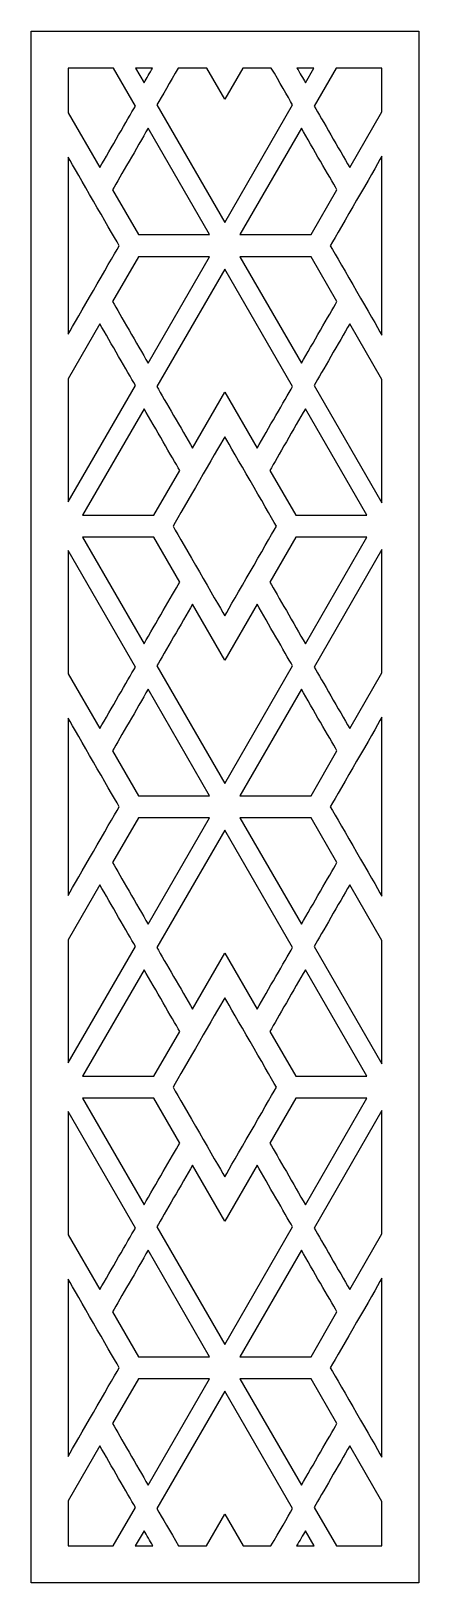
# Model space of a CAD drawing. Header units: millimetres. Extents: x -31 to 31, y -125 to 125.
import ezdxf

# ---------------------------------------------------------------- set-up
doc = ezdxf.new("R2010")
doc.units = ezdxf.units.MM
doc.header["$MEASUREMENT"] = 0
doc.layers.add('layer 1', color=7, linetype='Continuous')

msp = doc.modelspace()

# ---------------------------------------------------------------- linework, layer by layer
at = {"layer": 'layer 1', "color": 250}
for points, knots in [([(-31.2209, 125.1162), (-31.2209, 125.1162), (-31.2209, -124.8834), (-31.2209, -124.8834), (-31.2209, -124.8834), (-31.2209, -124.8834), (31.2808, -124.8834), (31.2808, -124.8834), (31.2808, -124.8834), (31.2808, -124.8834), (31.2808, 125.1162), (31.2808, 125.1162), (31.2808, 125.1162), (31.2808, 125.1162), (-31.2209, 125.1162), (-31.2209, 125.1162)], [0, 0, 0, 0, 0.2, 0.2, 0.2, 0.2, 0.4, 0.4, 0.4, 0.4, 0.6, 0.6, 0.6, 0.6, 1, 1, 1, 1]), ([(-25.2624, 119.1577), (-25.2624, 119.1577), (-17.9494, 119.1577), (-17.9494, 119.1577), (-17.9494, 119.1577), (-17.9494, 119.1577), (-14.4144, 113.037), (-14.4144, 113.037), (-14.4144, 113.037), (-15.7092, 110.7934), (-18.3796, 106.1685), (-20.1506, 103.1099), (-20.1506, 103.1099), (-20.1506, 103.1099), (-25.2624, 111.9575), (-25.2624, 111.9575), (-25.2624, 111.9575), (-25.2624, 111.9575), (-25.2624, 119.1577), (-25.2624, 119.1577)], [0, 0, 0, 0, 0.16666667, 0.16666667, 0.16666667, 0.16666667, 0.33333333, 0.33333333, 0.33333333, 0.33333333, 0.5, 0.5, 0.5, 0.5, 0.66666667, 0.66666667, 0.66666667, 0.66666667, 1, 1, 1, 1]), ([(-11.6381, 119.1577), (-12.1214, 118.3217), (-12.5872, 117.5173), (-13.0033, 116.7977), (-13.0033, 116.7977), (-13.0033, 116.7977), (-14.3651, 119.1577), (-14.3651, 119.1577), (-14.3651, 119.1577), (-14.3651, 119.1577), (-11.6381, 119.1577), (-11.6381, 119.1577)], [0, 0, 0, 0, 0.25, 0.25, 0.25, 0.25, 0.5, 0.5, 0.5, 0.5, 1, 1, 1, 1]), ([(-7.5106, 119.1577), (-7.5106, 119.1577), (-2.9034, 119.1577), (-2.9034, 119.1577), (-2.9034, 119.1577), (-2.9034, 119.1577), (-0.0106, 114.1483), (-0.0106, 114.1483), (-0.0106, 114.1483), (-0.0106, 114.1483), (2.8857, 119.1577), (2.8857, 119.1577), (2.8857, 119.1577), (2.8857, 119.1577), (7.493, 119.1577), (7.493, 119.1577), (7.493, 119.1577), (8.8018, 116.8894), (10.1247, 114.6034), (10.922, 113.2205), (10.922, 113.2205), (10.922, 113.2205), (-0.0106, 94.2904), (-0.0106, 94.2904), (-0.0106, 94.2904), (-0.0106, 94.2904), (-10.9397, 113.2205), (-10.9397, 113.2205), (-10.9397, 113.2205), (-10.1424, 114.6034), (-8.8195, 116.8894), (-7.5106, 119.1577)], [0, 0, 0, 0, 0.11111111, 0.11111111, 0.11111111, 0.11111111, 0.22222222, 0.22222222, 0.22222222, 0.22222222, 0.33333333, 0.33333333, 0.33333333, 0.33333333, 0.44444444, 0.44444444, 0.44444444, 0.44444444, 0.55555556, 0.55555556, 0.55555556, 0.55555556, 0.66666667, 0.66666667, 0.66666667, 0.66666667, 0.77777778, 0.77777778, 0.77777778, 0.77777778, 1, 1, 1, 1]), ([(14.3475, 119.1577), (14.3475, 119.1577), (12.9857, 116.7977), (12.9857, 116.7977), (12.9857, 116.7977), (12.5695, 117.5173), (12.1038, 118.3217), (11.6205, 119.1577), (11.6205, 119.1577), (11.6205, 119.1577), (14.3475, 119.1577), (14.3475, 119.1577)], [0, 0, 0, 0, 0.25, 0.25, 0.25, 0.25, 0.5, 0.5, 0.5, 0.5, 1, 1, 1, 1]), ([(25.3188, 112.0916), (25.3188, 112.0916), (20.133, 103.1099), (20.133, 103.1099), (20.133, 103.1099), (18.3621, 106.1685), (15.6915, 110.7934), (14.3968, 113.037), (14.3968, 113.037), (14.3968, 113.037), (17.9317, 119.1577), (17.9317, 119.1577), (17.9317, 119.1577), (17.9317, 119.1577), (25.3188, 119.1577), (25.3188, 119.1577), (25.3188, 119.1577), (25.3188, 119.1577), (25.3188, 112.0916), (25.3188, 112.0916)], [0, 0, 0, 0, 0.16666667, 0.16666667, 0.16666667, 0.16666667, 0.33333333, 0.33333333, 0.33333333, 0.33333333, 0.5, 0.5, 0.5, 0.5, 0.66666667, 0.66666667, 0.66666667, 0.66666667, 1, 1, 1, 1]), ([(-18.0869, 99.5327), (-16.8381, 101.6917), (-14.157, 106.3378), (-12.3543, 109.4563), (-12.3543, 109.4563), (-12.3543, 109.4563), (-2.4554, 92.3149), (-2.4554, 92.3149), (-2.4554, 92.3149), (-2.4554, 92.3149), (-13.9171, 92.3149), (-13.9171, 92.3149), (-13.9171, 92.3149), (-13.9171, 92.3149), (-18.0869, 99.5327), (-18.0869, 99.5327)], [0, 0, 0, 0, 0.2, 0.2, 0.2, 0.2, 0.4, 0.4, 0.4, 0.4, 0.6, 0.6, 0.6, 0.6, 1, 1, 1, 1]), ([(2.4376, 92.3149), (2.4376, 92.3149), (12.3366, 109.4563), (12.3366, 109.4563), (12.3366, 109.4563), (14.1393, 106.3378), (16.8204, 101.6917), (18.0693, 99.5327), (18.0693, 99.5327), (18.0693, 99.5327), (13.8994, 92.3149), (13.8994, 92.3149), (13.8994, 92.3149), (13.8994, 92.3149), (2.4376, 92.3149), (2.4376, 92.3149)], [0, 0, 0, 0, 0.2, 0.2, 0.2, 0.2, 0.4, 0.4, 0.4, 0.4, 0.6, 0.6, 0.6, 0.6, 1, 1, 1, 1]), ([(-25.2624, 104.8103), (-23.6997, 102.1115), (-18.6584, 93.3803), (-17.0179, 90.5333), (-17.0179, 90.5333), (-18.6584, 87.6864), (-23.6997, 78.9587), (-25.2624, 76.26), (-25.2624, 76.26), (-25.2624, 76.26), (-25.2624, 104.8103), (-25.2624, 104.8103)], [0, 0, 0, 0, 0.25, 0.25, 0.25, 0.25, 0.5, 0.5, 0.5, 0.5, 1, 1, 1, 1]), ([(25.3188, 76.1259), (23.8513, 78.6624), (18.669, 87.6406), (17.0003, 90.5333), (17.0003, 90.5333), (18.669, 93.4297), (23.8513, 102.4078), (25.3188, 104.9443), (25.3188, 104.9443), (25.3188, 104.9443), (25.3188, 76.1259), (25.3188, 76.1259)], [0, 0, 0, 0, 0.25, 0.25, 0.25, 0.25, 0.5, 0.5, 0.5, 0.5, 1, 1, 1, 1]), ([(-2.4554, 88.7553), (-2.4554, 88.7553), (-12.3543, 71.6103), (-12.3543, 71.6103), (-12.3543, 71.6103), (-14.157, 74.7324), (-16.8381, 79.375), (-18.0869, 81.5375), (-18.0869, 81.5375), (-18.0869, 81.5375), (-13.9171, 88.7553), (-13.9171, 88.7553), (-13.9171, 88.7553), (-13.9171, 88.7553), (-2.4554, 88.7553), (-2.4554, 88.7553)], [0, 0, 0, 0, 0.2, 0.2, 0.2, 0.2, 0.4, 0.4, 0.4, 0.4, 0.6, 0.6, 0.6, 0.6, 1, 1, 1, 1]), ([(12.3366, 71.6103), (12.3366, 71.6103), (2.4376, 88.7553), (2.4376, 88.7553), (2.4376, 88.7553), (2.4376, 88.7553), (13.8994, 88.7553), (13.8994, 88.7553), (13.8994, 88.7553), (13.8994, 88.7553), (18.0693, 81.5375), (18.0693, 81.5375), (18.0693, 81.5375), (16.8204, 79.375), (14.1393, 74.7324), (12.3366, 71.6103)], [0, 0, 0, 0, 0.2, 0.2, 0.2, 0.2, 0.4, 0.4, 0.4, 0.4, 0.6, 0.6, 0.6, 0.6, 1, 1, 1, 1]), ([(-0.0106, 66.9219), (-0.0106, 66.9219), (-5.2035, 57.9226), (-5.2035, 57.9226), (-5.2035, 57.9226), (-6.9744, 60.9812), (-9.645, 65.6061), (-10.9397, 67.8497), (-10.9397, 67.8497), (-10.9397, 67.8497), (-0.0106, 86.7798), (-0.0106, 86.7798), (-0.0106, 86.7798), (-0.0106, 86.7798), (10.922, 67.8497), (10.922, 67.8497), (10.922, 67.8497), (9.6273, 65.6061), (6.9568, 60.9812), (5.1858, 57.9226), (5.1858, 57.9226), (5.1858, 57.9226), (-0.0106, 66.9219), (-0.0106, 66.9219)], [0, 0, 0, 0, 0.14285714, 0.14285714, 0.14285714, 0.14285714, 0.28571429, 0.28571429, 0.28571429, 0.28571429, 0.42857143, 0.42857143, 0.42857143, 0.42857143, 0.57142857, 0.57142857, 0.57142857, 0.57142857, 0.71428571, 0.71428571, 0.71428571, 0.71428571, 1, 1, 1, 1]), ([(-25.2624, 69.1092), (-25.2624, 69.1092), (-20.1506, 77.9603), (-20.1506, 77.9603), (-20.1506, 77.9603), (-18.3796, 74.9018), (-15.7092, 70.2768), (-14.4144, 68.0332), (-14.4144, 68.0332), (-14.4144, 68.0332), (-25.2624, 49.2513), (-25.2624, 49.2513), (-25.2624, 49.2513), (-25.2624, 49.2513), (-25.2624, 69.1092), (-25.2624, 69.1092)], [0, 0, 0, 0, 0.2, 0.2, 0.2, 0.2, 0.4, 0.4, 0.4, 0.4, 0.6, 0.6, 0.6, 0.6, 1, 1, 1, 1]), ([(25.3188, 49.1172), (25.3188, 49.1172), (14.3968, 68.0332), (14.3968, 68.0332), (14.3968, 68.0332), (15.6915, 70.2768), (18.3621, 74.9018), (20.133, 77.9603), (20.133, 77.9603), (20.133, 77.9603), (25.3188, 68.9786), (25.3188, 68.9786), (25.3188, 68.9786), (25.3188, 68.9786), (25.3188, 49.1172), (25.3188, 49.1172)], [0, 0, 0, 0, 0.2, 0.2, 0.2, 0.2, 0.4, 0.4, 0.4, 0.4, 0.6, 0.6, 0.6, 0.6, 1, 1, 1, 1]), ([(-7.2707, 54.3454), (-7.2707, 54.3454), (-11.437, 47.1276), (-11.437, 47.1276), (-11.437, 47.1276), (-11.437, 47.1276), (-22.9023, 47.1276), (-22.9023, 47.1276), (-22.9023, 47.1276), (-22.9023, 47.1276), (-13.0033, 64.2726), (-13.0033, 64.2726), (-13.0033, 64.2726), (-11.2007, 61.1505), (-8.5196, 56.5079), (-7.2707, 54.3454)], [0, 0, 0, 0, 0.2, 0.2, 0.2, 0.2, 0.4, 0.4, 0.4, 0.4, 0.6, 0.6, 0.6, 0.6, 1, 1, 1, 1]), ([(11.4194, 47.1276), (11.4194, 47.1276), (7.2531, 54.3454), (7.2531, 54.3454), (7.2531, 54.3454), (8.5019, 56.5079), (11.183, 61.1505), (12.9857, 64.2726), (12.9857, 64.2726), (12.9857, 64.2726), (22.8847, 47.1276), (22.8847, 47.1276), (22.8847, 47.1276), (22.8847, 47.1276), (11.4194, 47.1276), (11.4194, 47.1276)], [0, 0, 0, 0, 0.2, 0.2, 0.2, 0.2, 0.4, 0.4, 0.4, 0.4, 0.6, 0.6, 0.6, 0.6, 1, 1, 1, 1]), ([(-0.0106, 30.9245), (-1.4675, 33.4433), (-6.6639, 42.4497), (-8.3362, 45.3496), (-8.3362, 45.3496), (-6.6639, 48.2494), (-1.4675, 57.2558), (-0.0106, 59.7711), (-0.0106, 59.7711), (1.45, 57.2558), (6.6463, 48.2494), (8.3185, 45.3496), (8.3185, 45.3496), (6.6463, 42.4497), (1.45, 33.4433), (-0.0106, 30.9245)], [0, 0, 0, 0, 0.2, 0.2, 0.2, 0.2, 0.4, 0.4, 0.4, 0.4, 0.6, 0.6, 0.6, 0.6, 1, 1, 1, 1]), ([(-11.437, 43.5716), (-11.437, 43.5716), (-7.2707, 36.3502), (-7.2707, 36.3502), (-7.2707, 36.3502), (-8.5196, 34.1912), (-11.2007, 29.5451), (-13.0033, 26.4266), (-13.0033, 26.4266), (-13.0033, 26.4266), (-22.9023, 43.5716), (-22.9023, 43.5716), (-22.9023, 43.5716), (-22.9023, 43.5716), (-11.437, 43.5716), (-11.437, 43.5716)], [0, 0, 0, 0, 0.2, 0.2, 0.2, 0.2, 0.4, 0.4, 0.4, 0.4, 0.6, 0.6, 0.6, 0.6, 1, 1, 1, 1]), ([(7.2531, 36.3502), (7.2531, 36.3502), (11.4194, 43.5716), (11.4194, 43.5716), (11.4194, 43.5716), (11.4194, 43.5716), (22.8847, 43.5716), (22.8847, 43.5716), (22.8847, 43.5716), (22.8847, 43.5716), (12.9857, 26.4266), (12.9857, 26.4266), (12.9857, 26.4266), (11.183, 29.5451), (8.5019, 34.1912), (7.2531, 36.3502)], [0, 0, 0, 0, 0.2, 0.2, 0.2, 0.2, 0.4, 0.4, 0.4, 0.4, 0.6, 0.6, 0.6, 0.6, 1, 1, 1, 1]), ([(-25.2624, 41.4443), (-25.2624, 41.4443), (-14.4144, 22.666), (-14.4144, 22.666), (-14.4144, 22.666), (-15.7092, 20.4223), (-18.3796, 15.7974), (-20.1506, 12.7353), (-20.1506, 12.7353), (-20.1506, 12.7353), (-25.2624, 21.5865), (-25.2624, 21.5865), (-25.2624, 21.5865), (-25.2624, 21.5865), (-25.2624, 41.4443), (-25.2624, 41.4443)], [0, 0, 0, 0, 0.2, 0.2, 0.2, 0.2, 0.4, 0.4, 0.4, 0.4, 0.6, 0.6, 0.6, 0.6, 1, 1, 1, 1]), ([(25.3188, 21.7205), (25.3188, 21.7205), (20.133, 12.7353), (20.133, 12.7353), (20.133, 12.7353), (18.3621, 15.7974), (15.6915, 20.4223), (14.3968, 22.666), (14.3968, 22.666), (14.3968, 22.666), (25.3188, 41.5784), (25.3188, 41.5784), (25.3188, 41.5784), (25.3188, 41.5784), (25.3188, 21.7205), (25.3188, 21.7205)], [0, 0, 0, 0, 0.2, 0.2, 0.2, 0.2, 0.4, 0.4, 0.4, 0.4, 0.6, 0.6, 0.6, 0.6, 1, 1, 1, 1]), ([(-10.9397, 22.8459), (-9.645, 25.0895), (-6.9744, 29.7145), (-5.2035, 32.7766), (-5.2035, 32.7766), (-5.2035, 32.7766), (-0.0106, 23.7772), (-0.0106, 23.7772), (-0.0106, 23.7772), (-0.0106, 23.7772), (5.1858, 32.7766), (5.1858, 32.7766), (5.1858, 32.7766), (6.9568, 29.7145), (9.6273, 25.0895), (10.922, 22.8459), (10.922, 22.8459), (10.922, 22.8459), (-0.0106, 3.9193), (-0.0106, 3.9193), (-0.0106, 3.9193), (-0.0106, 3.9193), (-10.9397, 22.8459), (-10.9397, 22.8459)], [0, 0, 0, 0, 0.14285714, 0.14285714, 0.14285714, 0.14285714, 0.28571429, 0.28571429, 0.28571429, 0.28571429, 0.42857143, 0.42857143, 0.42857143, 0.42857143, 0.57142857, 0.57142857, 0.57142857, 0.57142857, 0.71428571, 0.71428571, 0.71428571, 0.71428571, 1, 1, 1, 1]), ([(-12.3543, 19.0853), (-12.3543, 19.0853), (-2.4554, 1.9403), (-2.4554, 1.9403), (-2.4554, 1.9403), (-2.4554, 1.9403), (-13.9171, 1.9403), (-13.9171, 1.9403), (-13.9171, 1.9403), (-13.9171, 1.9403), (-18.0869, 9.1616), (-18.0869, 9.1616), (-18.0869, 9.1616), (-16.8381, 11.3206), (-14.157, 15.9667), (-12.3543, 19.0853)], [0, 0, 0, 0, 0.2, 0.2, 0.2, 0.2, 0.4, 0.4, 0.4, 0.4, 0.6, 0.6, 0.6, 0.6, 1, 1, 1, 1]), ([(2.4376, 1.9403), (2.4376, 1.9403), (12.3366, 19.0853), (12.3366, 19.0853), (12.3366, 19.0853), (14.1393, 15.9667), (16.8204, 11.3206), (18.0693, 9.1616), (18.0693, 9.1616), (18.0693, 9.1616), (13.8994, 1.9403), (13.8994, 1.9403), (13.8994, 1.9403), (13.8994, 1.9403), (2.4376, 1.9403), (2.4376, 1.9403)], [0, 0, 0, 0, 0.2, 0.2, 0.2, 0.2, 0.4, 0.4, 0.4, 0.4, 0.6, 0.6, 0.6, 0.6, 1, 1, 1, 1]), ([(-25.2624, 14.4392), (-23.6997, 11.7404), (-18.6584, 3.0092), (-17.0179, 0.1623), (-17.0179, 0.1623), (-18.6584, -2.6847), (-23.6997, -11.4159), (-25.2624, -14.1147), (-25.2624, -14.1147), (-25.2624, -14.1147), (-25.2624, 14.4392), (-25.2624, 14.4392)], [0, 0, 0, 0, 0.25, 0.25, 0.25, 0.25, 0.5, 0.5, 0.5, 0.5, 1, 1, 1, 1]), ([(25.3188, -14.2452), (23.8513, -11.7087), (18.669, -2.7305), (17.0003, 0.1623), (17.0003, 0.1623), (18.669, 3.0586), (23.8513, 12.0368), (25.3188, 14.5732), (25.3188, 14.5732), (25.3188, 14.5732), (25.3188, -14.2452), (25.3188, -14.2452)], [0, 0, 0, 0, 0.25, 0.25, 0.25, 0.25, 0.5, 0.5, 0.5, 0.5, 1, 1, 1, 1]), ([(-2.4554, -1.6157), (-2.4554, -1.6157), (-12.3543, -18.7607), (-12.3543, -18.7607), (-12.3543, -18.7607), (-14.157, -15.6422), (-16.8381, -10.9961), (-18.0869, -8.8336), (-18.0869, -8.8336), (-18.0869, -8.8336), (-13.9171, -1.6157), (-13.9171, -1.6157), (-13.9171, -1.6157), (-13.9171, -1.6157), (-2.4554, -1.6157), (-2.4554, -1.6157)], [0, 0, 0, 0, 0.2, 0.2, 0.2, 0.2, 0.4, 0.4, 0.4, 0.4, 0.6, 0.6, 0.6, 0.6, 1, 1, 1, 1]), ([(12.3366, -18.7607), (12.3366, -18.7607), (2.4376, -1.6157), (2.4376, -1.6157), (2.4376, -1.6157), (2.4376, -1.6157), (13.8994, -1.6157), (13.8994, -1.6157), (13.8994, -1.6157), (13.8994, -1.6157), (18.0693, -8.8336), (18.0693, -8.8336), (18.0693, -8.8336), (16.8204, -10.9961), (14.1393, -15.6422), (12.3366, -18.7607)], [0, 0, 0, 0, 0.2, 0.2, 0.2, 0.2, 0.4, 0.4, 0.4, 0.4, 0.6, 0.6, 0.6, 0.6, 1, 1, 1, 1]), ([(-0.0106, -23.4527), (-0.0106, -23.4527), (-5.2035, -32.4485), (-5.2035, -32.4485), (-5.2035, -32.4485), (-6.9744, -29.3899), (-9.645, -24.765), (-10.9397, -22.5213), (-10.9397, -22.5213), (-10.9397, -22.5213), (-0.0106, -3.5913), (-0.0106, -3.5913), (-0.0106, -3.5913), (-0.0106, -3.5913), (10.922, -22.5213), (10.922, -22.5213), (10.922, -22.5213), (9.6273, -24.765), (6.9568, -29.3899), (5.1858, -32.4485), (5.1858, -32.4485), (5.1858, -32.4485), (-0.0106, -23.4527), (-0.0106, -23.4527)], [0, 0, 0, 0, 0.14285714, 0.14285714, 0.14285714, 0.14285714, 0.28571429, 0.28571429, 0.28571429, 0.28571429, 0.42857143, 0.42857143, 0.42857143, 0.42857143, 0.57142857, 0.57142857, 0.57142857, 0.57142857, 0.71428571, 0.71428571, 0.71428571, 0.71428571, 1, 1, 1, 1]), ([(-25.2624, -21.2619), (-25.2624, -21.2619), (-20.1506, -12.4107), (-20.1506, -12.4107), (-20.1506, -12.4107), (-18.3796, -15.4693), (-15.7092, -20.0942), (-14.4144, -22.3379), (-14.4144, -22.3379), (-14.4144, -22.3379), (-25.2624, -41.1198), (-25.2624, -41.1198), (-25.2624, -41.1198), (-25.2624, -41.1198), (-25.2624, -21.2619), (-25.2624, -21.2619)], [0, 0, 0, 0, 0.2, 0.2, 0.2, 0.2, 0.4, 0.4, 0.4, 0.4, 0.6, 0.6, 0.6, 0.6, 1, 1, 1, 1]), ([(25.3188, -41.2538), (25.3188, -41.2538), (14.3968, -22.3379), (14.3968, -22.3379), (14.3968, -22.3379), (15.6915, -20.0942), (18.3621, -15.4693), (20.133, -12.4107), (20.133, -12.4107), (20.133, -12.4107), (25.3188, -21.396), (25.3188, -21.396), (25.3188, -21.396), (25.3188, -21.396), (25.3188, -41.2538), (25.3188, -41.2538)], [0, 0, 0, 0, 0.2, 0.2, 0.2, 0.2, 0.4, 0.4, 0.4, 0.4, 0.6, 0.6, 0.6, 0.6, 1, 1, 1, 1]), ([(-7.2707, -36.0257), (-7.2707, -36.0257), (-11.437, -43.2435), (-11.437, -43.2435), (-11.437, -43.2435), (-11.437, -43.2435), (-22.9023, -43.2435), (-22.9023, -43.2435), (-22.9023, -43.2435), (-22.9023, -43.2435), (-13.0033, -26.0985), (-13.0033, -26.0985), (-13.0033, -26.0985), (-11.2007, -29.2206), (-8.5196, -33.8632), (-7.2707, -36.0257)], [0, 0, 0, 0, 0.2, 0.2, 0.2, 0.2, 0.4, 0.4, 0.4, 0.4, 0.6, 0.6, 0.6, 0.6, 1, 1, 1, 1]), ([(11.4194, -43.2435), (11.4194, -43.2435), (7.2531, -36.0257), (7.2531, -36.0257), (7.2531, -36.0257), (8.5019, -33.8632), (11.183, -29.2206), (12.9857, -26.0985), (12.9857, -26.0985), (12.9857, -26.0985), (22.8847, -43.2435), (22.8847, -43.2435), (22.8847, -43.2435), (22.8847, -43.2435), (11.4194, -43.2435), (11.4194, -43.2435)], [0, 0, 0, 0, 0.2, 0.2, 0.2, 0.2, 0.4, 0.4, 0.4, 0.4, 0.6, 0.6, 0.6, 0.6, 1, 1, 1, 1]), ([(8.3185, -45.0215), (6.6463, -47.9213), (1.45, -56.9278), (-0.0106, -59.4466), (-0.0106, -59.4466), (-1.4675, -56.9278), (-6.6639, -47.9213), (-8.3362, -45.0215), (-8.3362, -45.0215), (-6.6639, -42.1252), (-1.4675, -33.1188), (-0.0106, -30.6), (-0.0106, -30.6), (1.45, -33.1153), (6.6463, -42.1252), (8.3185, -45.0215)], [0, 0, 0, 0, 0.2, 0.2, 0.2, 0.2, 0.4, 0.4, 0.4, 0.4, 0.6, 0.6, 0.6, 0.6, 1, 1, 1, 1]), ([(-11.437, -46.803), (-11.437, -46.803), (-7.2707, -54.0209), (-7.2707, -54.0209), (-7.2707, -54.0209), (-8.5196, -56.1799), (-11.2007, -60.826), (-13.0033, -63.9445), (-13.0033, -63.9445), (-13.0033, -63.9445), (-22.9023, -46.803), (-22.9023, -46.803), (-22.9023, -46.803), (-22.9023, -46.803), (-11.437, -46.803), (-11.437, -46.803)], [0, 0, 0, 0, 0.2, 0.2, 0.2, 0.2, 0.4, 0.4, 0.4, 0.4, 0.6, 0.6, 0.6, 0.6, 1, 1, 1, 1]), ([(7.2531, -54.0209), (7.2531, -54.0209), (11.4194, -46.803), (11.4194, -46.803), (11.4194, -46.803), (11.4194, -46.803), (22.8847, -46.803), (22.8847, -46.803), (22.8847, -46.803), (22.8847, -46.803), (12.9857, -63.9445), (12.9857, -63.9445), (12.9857, -63.9445), (11.183, -60.826), (8.5019, -56.1799), (7.2531, -54.0209)], [0, 0, 0, 0, 0.2, 0.2, 0.2, 0.2, 0.4, 0.4, 0.4, 0.4, 0.6, 0.6, 0.6, 0.6, 1, 1, 1, 1]), ([(-25.2624, -48.9268), (-25.2624, -48.9268), (-14.4144, -67.7087), (-14.4144, -67.7087), (-14.4144, -67.7087), (-15.7092, -69.9523), (-18.3796, -74.5737), (-20.1506, -77.6358), (-20.1506, -77.6358), (-20.1506, -77.6358), (-25.2624, -68.7846), (-25.2624, -68.7846), (-25.2624, -68.7846), (-25.2624, -68.7846), (-25.2624, -48.9268), (-25.2624, -48.9268)], [0, 0, 0, 0, 0.2, 0.2, 0.2, 0.2, 0.4, 0.4, 0.4, 0.4, 0.6, 0.6, 0.6, 0.6, 1, 1, 1, 1]), ([(25.3188, -68.6506), (25.3188, -68.6506), (20.133, -77.6358), (20.133, -77.6358), (20.133, -77.6358), (18.3621, -74.5737), (15.6915, -69.9523), (14.3968, -67.7087), (14.3968, -67.7087), (14.3968, -67.7087), (25.3188, -48.7927), (25.3188, -48.7927), (25.3188, -48.7927), (25.3188, -48.7927), (25.3188, -68.6506), (25.3188, -68.6506)], [0, 0, 0, 0, 0.2, 0.2, 0.2, 0.2, 0.4, 0.4, 0.4, 0.4, 0.6, 0.6, 0.6, 0.6, 1, 1, 1, 1]), ([(-10.9397, -67.5252), (-9.645, -65.2815), (-6.9744, -60.6566), (-5.2035, -57.598), (-5.2035, -57.598), (-5.2035, -57.598), (-0.0106, -66.5939), (-0.0106, -66.5939), (-0.0106, -66.5939), (-0.0106, -66.5939), (5.1858, -57.598), (5.1858, -57.598), (5.1858, -57.598), (6.9568, -60.6566), (9.6273, -65.2815), (10.922, -67.5252), (10.922, -67.5252), (10.922, -67.5252), (-0.0106, -86.4517), (-0.0106, -86.4517), (-0.0106, -86.4517), (-0.0106, -86.4517), (-10.9397, -67.5252), (-10.9397, -67.5252)], [0, 0, 0, 0, 0.14285714, 0.14285714, 0.14285714, 0.14285714, 0.28571429, 0.28571429, 0.28571429, 0.28571429, 0.42857143, 0.42857143, 0.42857143, 0.42857143, 0.57142857, 0.57142857, 0.57142857, 0.57142857, 0.71428571, 0.71428571, 0.71428571, 0.71428571, 1, 1, 1, 1]), ([(-13.9171, -88.4308), (-13.9171, -88.4308), (-18.0869, -81.2095), (-18.0869, -81.2095), (-18.0869, -81.2095), (-16.8381, -79.0505), (-14.157, -74.4044), (-12.3543, -71.2858), (-12.3543, -71.2858), (-12.3543, -71.2858), (-2.4554, -88.4308), (-2.4554, -88.4308), (-2.4554, -88.4308), (-2.4554, -88.4308), (-13.9171, -88.4308), (-13.9171, -88.4308)], [0, 0, 0, 0, 0.2, 0.2, 0.2, 0.2, 0.4, 0.4, 0.4, 0.4, 0.6, 0.6, 0.6, 0.6, 1, 1, 1, 1]), ([(2.4376, -88.4308), (2.4376, -88.4308), (12.3366, -71.2858), (12.3366, -71.2858), (12.3366, -71.2858), (14.1393, -74.4044), (16.8204, -79.0505), (18.0693, -81.2095), (18.0693, -81.2095), (18.0693, -81.2095), (13.8994, -88.4308), (13.8994, -88.4308), (13.8994, -88.4308), (13.8994, -88.4308), (2.4376, -88.4308), (2.4376, -88.4308)], [0, 0, 0, 0, 0.2, 0.2, 0.2, 0.2, 0.4, 0.4, 0.4, 0.4, 0.6, 0.6, 0.6, 0.6, 1, 1, 1, 1]), ([(-25.2624, -75.9319), (-23.6997, -78.6307), (-18.6584, -87.3619), (-17.0179, -90.2089), (-17.0179, -90.2089), (-18.6584, -93.0558), (-23.6997, -101.787), (-25.2624, -104.4858), (-25.2624, -104.4858), (-25.2624, -104.4858), (-25.2624, -75.9319), (-25.2624, -75.9319)], [0, 0, 0, 0, 0.25, 0.25, 0.25, 0.25, 0.5, 0.5, 0.5, 0.5, 1, 1, 1, 1]), ([(25.3188, -104.6163), (23.8513, -102.0833), (18.669, -93.1017), (17.0003, -90.2089), (17.0003, -90.2089), (18.669, -87.316), (23.8513, -78.3343), (25.3188, -75.7978), (25.3188, -75.7978), (25.3188, -75.7978), (25.3188, -104.6163), (25.3188, -104.6163)], [0, 0, 0, 0, 0.25, 0.25, 0.25, 0.25, 0.5, 0.5, 0.5, 0.5, 1, 1, 1, 1]), ([(-2.4554, -91.9868), (-2.4554, -91.9868), (-12.3543, -109.1318), (-12.3543, -109.1318), (-12.3543, -109.1318), (-14.157, -106.0133), (-16.8381, -101.3671), (-18.0869, -99.2081), (-18.0869, -99.2081), (-18.0869, -99.2081), (-13.9171, -91.9868), (-13.9171, -91.9868), (-13.9171, -91.9868), (-13.9171, -91.9868), (-2.4554, -91.9868), (-2.4554, -91.9868)], [0, 0, 0, 0, 0.2, 0.2, 0.2, 0.2, 0.4, 0.4, 0.4, 0.4, 0.6, 0.6, 0.6, 0.6, 1, 1, 1, 1]), ([(18.0693, -99.2081), (16.8204, -101.3671), (14.1393, -106.0133), (12.3366, -109.1318), (12.3366, -109.1318), (12.3366, -109.1318), (2.4376, -91.9868), (2.4376, -91.9868), (2.4376, -91.9868), (2.4376, -91.9868), (13.8994, -91.9868), (13.8994, -91.9868), (13.8994, -91.9868), (13.8994, -91.9868), (18.0693, -99.2081), (18.0693, -99.2081)], [0, 0, 0, 0, 0.2, 0.2, 0.2, 0.2, 0.4, 0.4, 0.4, 0.4, 0.6, 0.6, 0.6, 0.6, 1, 1, 1, 1]), ([(7.4401, -118.925), (7.4401, -118.925), (2.9387, -118.925), (2.9387, -118.925), (2.9387, -118.925), (2.9387, -118.925), (-0.0106, -113.8238), (-0.0106, -113.8238), (-0.0106, -113.8238), (-0.0106, -113.8238), (-2.9563, -118.925), (-2.9563, -118.925), (-2.9563, -118.925), (-2.9563, -118.925), (-7.4577, -118.925), (-7.4577, -118.925), (-7.4577, -118.925), (-8.7842, -116.6248), (-10.1318, -114.293), (-10.9397, -112.8925), (-10.9397, -112.8925), (-10.9397, -112.8925), (-0.0106, -93.966), (-0.0106, -93.966), (-0.0106, -93.966), (-0.0106, -93.966), (10.922, -112.8925), (10.922, -112.8925), (10.922, -112.8925), (10.1141, -114.293), (8.7665, -116.6248), (7.4401, -118.925)], [0, 0, 0, 0, 0.11111111, 0.11111111, 0.11111111, 0.11111111, 0.22222222, 0.22222222, 0.22222222, 0.22222222, 0.33333333, 0.33333333, 0.33333333, 0.33333333, 0.44444444, 0.44444444, 0.44444444, 0.44444444, 0.55555556, 0.55555556, 0.55555556, 0.55555556, 0.66666667, 0.66666667, 0.66666667, 0.66666667, 0.77777778, 0.77777778, 0.77777778, 0.77777778, 1, 1, 1, 1]), ([(-25.2624, -118.925), (-25.2624, -118.925), (-25.2624, -111.6329), (-25.2624, -111.6329), (-25.2624, -111.6329), (-25.2624, -111.6329), (-20.1506, -102.7818), (-20.1506, -102.7818), (-20.1506, -102.7818), (-18.3796, -105.844), (-15.7092, -110.4654), (-14.4144, -112.7089), (-14.4144, -112.7089), (-14.4144, -112.7089), (-18.0023, -118.925), (-18.0023, -118.925), (-18.0023, -118.925), (-18.0023, -118.925), (-25.2624, -118.925), (-25.2624, -118.925)], [0, 0, 0, 0, 0.16666667, 0.16666667, 0.16666667, 0.16666667, 0.33333333, 0.33333333, 0.33333333, 0.33333333, 0.5, 0.5, 0.5, 0.5, 0.66666667, 0.66666667, 0.66666667, 0.66666667, 1, 1, 1, 1]), ([(25.3188, -118.925), (25.3188, -118.925), (17.9846, -118.925), (17.9846, -118.925), (17.9846, -118.925), (17.9846, -118.925), (14.3968, -112.7089), (14.3968, -112.7089), (14.3968, -112.7089), (15.6915, -110.4654), (18.3621, -105.844), (20.133, -102.7818), (20.133, -102.7818), (20.133, -102.7818), (25.3188, -111.767), (25.3188, -111.767), (25.3188, -111.767), (25.3188, -111.767), (25.3188, -118.925), (25.3188, -118.925)], [0, 0, 0, 0, 0.16666667, 0.16666667, 0.16666667, 0.16666667, 0.33333333, 0.33333333, 0.33333333, 0.33333333, 0.5, 0.5, 0.5, 0.5, 0.66666667, 0.66666667, 0.66666667, 0.66666667, 1, 1, 1, 1]), ([(-14.418, -118.925), (-14.418, -118.925), (-13.0033, -116.4732), (-13.0033, -116.4732), (-13.0033, -116.4732), (-12.5695, -117.2211), (-12.0863, -118.0571), (-11.5853, -118.925), (-11.5853, -118.925), (-11.5853, -118.925), (-14.418, -118.925), (-14.418, -118.925)], [0, 0, 0, 0, 0.25, 0.25, 0.25, 0.25, 0.5, 0.5, 0.5, 0.5, 1, 1, 1, 1]), ([(11.5676, -118.925), (12.0685, -118.0571), (12.5518, -117.2211), (12.9857, -116.4732), (12.9857, -116.4732), (12.9857, -116.4732), (14.4004, -118.925), (14.4004, -118.925), (14.4004, -118.925), (14.4004, -118.925), (11.5676, -118.925), (11.5676, -118.925)], [0, 0, 0, 0, 0.25, 0.25, 0.25, 0.25, 0.5, 0.5, 0.5, 0.5, 1, 1, 1, 1])]:
    msp.add_open_spline(points, degree=3, knots=knots, dxfattribs=at)

doc.saveas('drawing.dxf')
